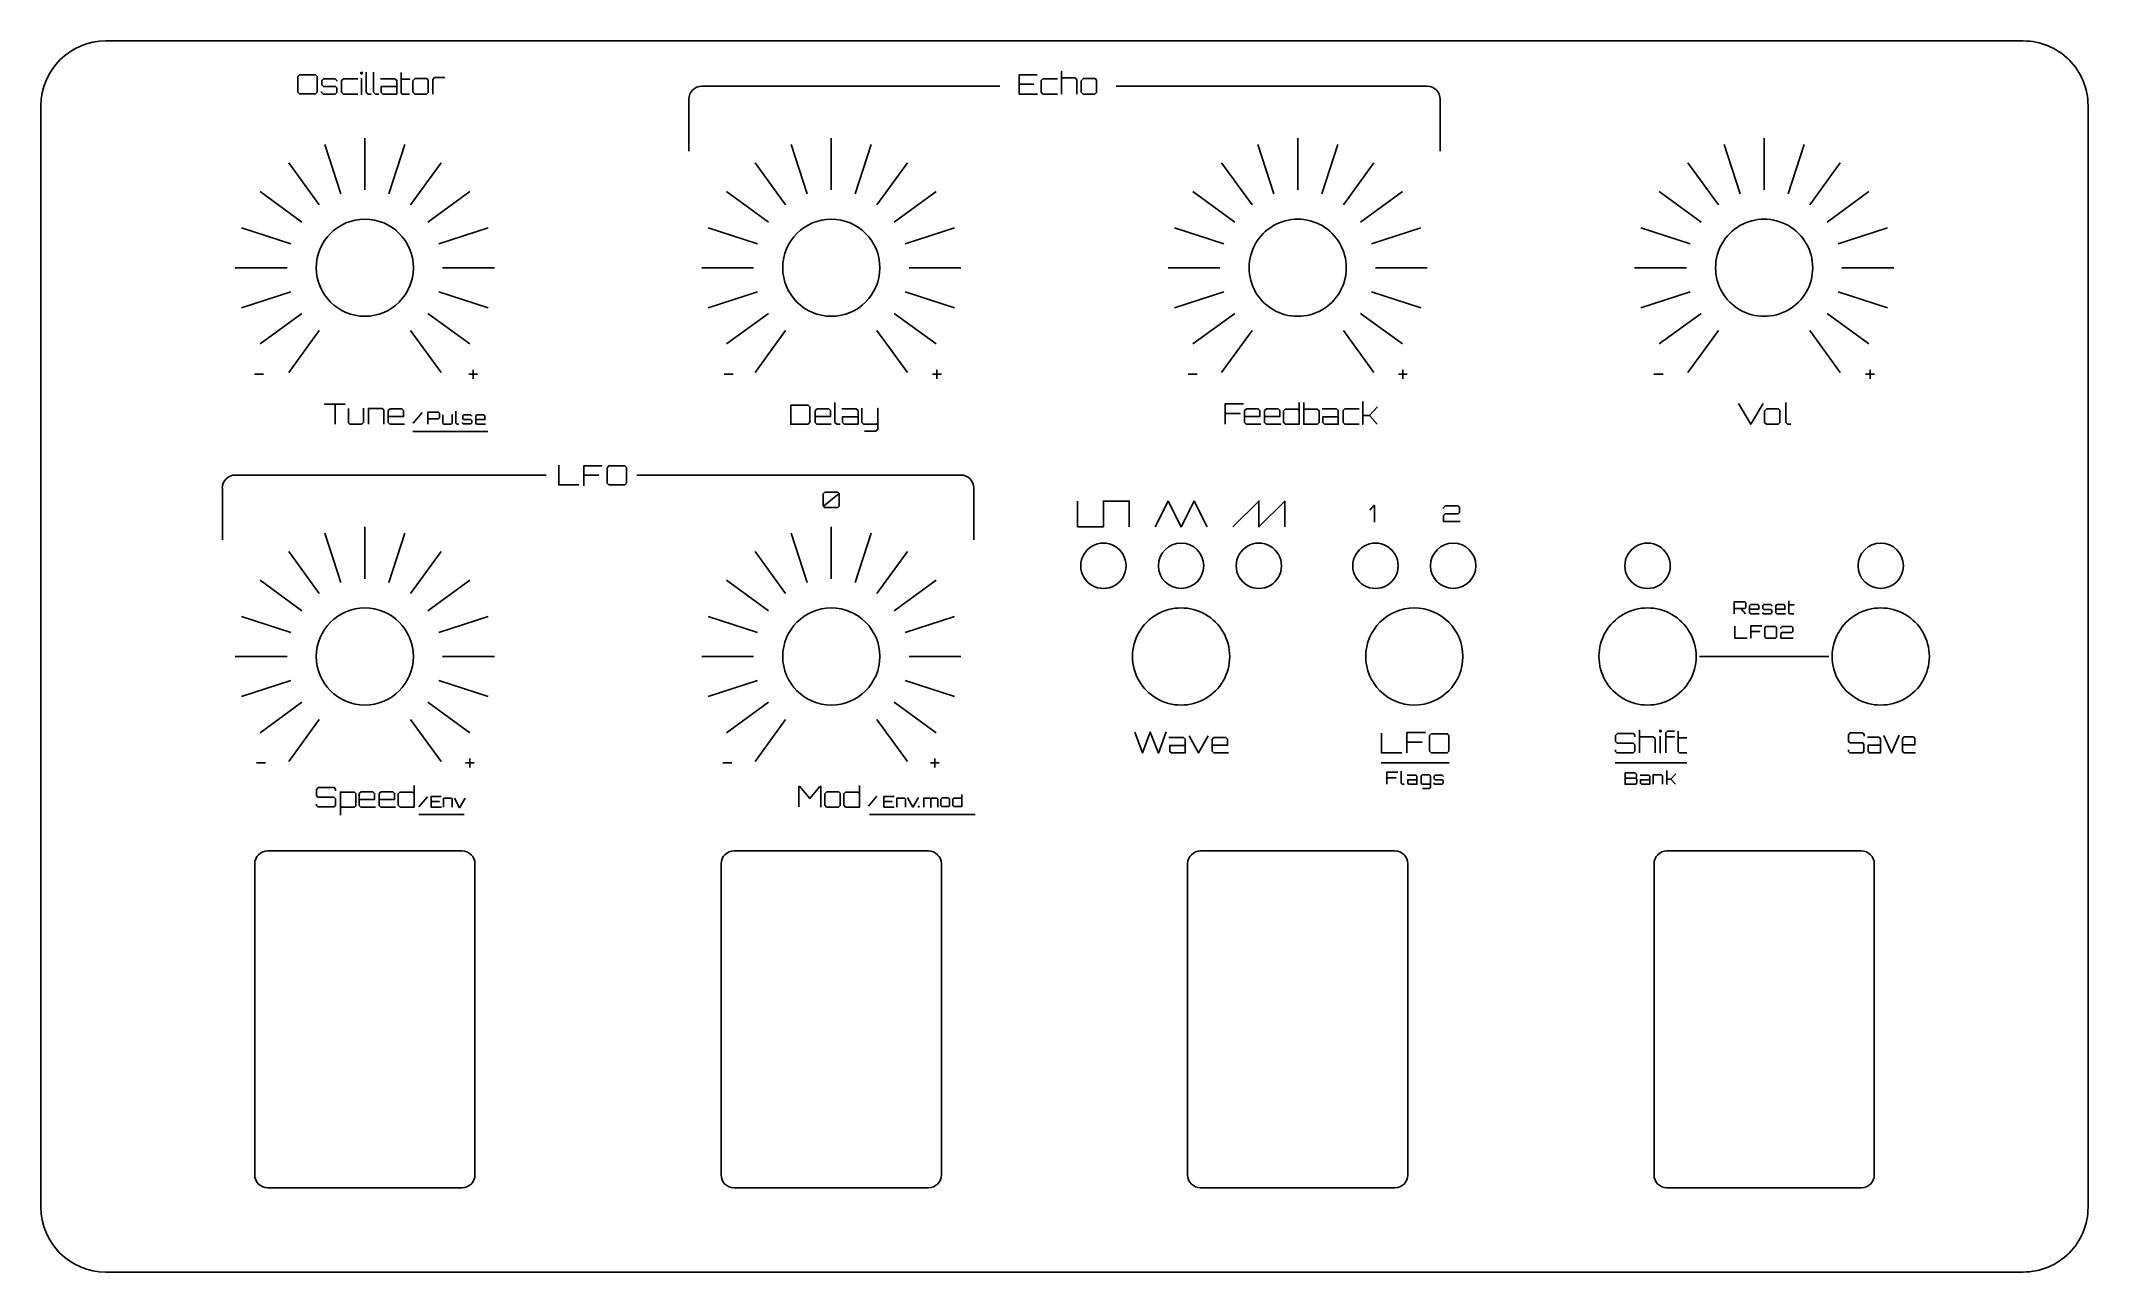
# Model space of a CAD drawing. Extents: x 96 to 693, y 550 to 909.
import ezdxf

# ---------------------------------------------------------------- set-up
doc = ezdxf.new("R2010")
doc.units = 0
doc.layers.get('0').update_dxf_attribs({"linetype": 'CONTINUOUS'})
doc.layers.add('MODELSKETCH_VISIBLE', color=7, linetype='CONTINUOUS')

msp = doc.modelspace()

# ---------------------------------------------------------------- linework, layer by layer
at = {"color": 7}
for points in [[(170.645944, 898.828363), (170.645944, 894.273), (171.15619, 893.796298), (175.795649, 893.796298), (176.268099, 894.273), (176.268099, 898.913404), (175.795649, 899.32916), (171.118394, 899.357507)], [(189.090413, 899.688222), (189.090413, 900.075631), (189.477822, 900.075631), (189.477822, 899.688222)], [(204.265475, 897.609442), (204.265475, 894.302292), (204.766272, 893.766534), (208.224606, 893.766534), (208.697056, 894.242763), (208.697056, 897.81732), (208.2813, 898.261423), (204.860762, 898.261423)], [(399.221061, 897.609412), (399.221061, 894.302262), (399.721858, 893.766504), (403.180192, 893.766504), (403.652642, 894.242733), (403.652642, 897.81729), (403.236886, 898.261393), (399.816348, 898.261393)], [(314.446854, 803.053997), (314.446854, 797.463024), (319.511518, 797.463024), (320.069009, 798.028074), (320.069009, 802.524853), (319.539865, 803.053997)], [(598.556835, 801.306122), (598.556835, 797.998972), (599.057632, 797.463214), (602.515966, 797.463214), (602.988416, 797.939443), (602.988416, 801.514), (602.57266, 801.958103), (599.152122, 801.958103)], [(260.90258, 784.786173), (260.90258, 780.23081), (261.412826, 779.754108), (266.052285, 779.754108), (266.524735, 780.23081), (266.524735, 784.871214), (266.052285, 785.28697), (261.37503, 785.315317)], [(323.965021, 777.168769), (323.965021, 773.569929), (324.395884, 773.164767), (328.160266, 773.164767), (328.606247, 773.593362), (328.606247, 777.259477), (328.228297, 777.637427), (324.441238, 777.637427)], [(598.639748, 738.114563), (598.639748, 735.381538), (598.945874, 735.095537), (601.729345, 735.095537), (602.012795, 735.381538), (602.012795, 738.165584), (601.729345, 738.41502), (598.923198, 738.432027)], [(500.808689, 706.644555), (500.808689, 702.089192), (501.318935, 701.61249), (505.958394, 701.61249), (506.430844, 702.089192), (506.430844, 706.729596), (505.958394, 707.145352), (501.281139, 707.173699)], [(567.962239, 707.772765), (567.962239, 708.160174), (568.349648, 708.160174), (568.349648, 707.772765)], [(557.871489, 695.808078), (560.762679, 695.808078), (561.142502, 695.433924), (561.142502, 694.543891), (560.92708, 694.220758), (558.103918, 694.220758), (557.905503, 694.419173), (557.905503, 694.045019), (558.103918, 694.220758), (560.92708, 694.220758), (561.244544, 693.914632), (561.244544, 692.774596), (560.92708, 692.45288), (557.854482, 692.45288)], [(324.425465, 689.614282), (324.425465, 686.307132), (324.926262, 685.771374), (328.384596, 685.771374), (328.857046, 686.247603), (328.857046, 689.82216), (328.44129, 690.266263), (325.020752, 690.266263)], [(358.25085, 688.0919), (358.25085, 686.225235), (358.533517, 685.922835), (360.485516, 685.922835), (360.752182, 686.191635), (360.752182, 688.209234), (360.517516, 688.4599), (358.58685, 688.4599)], [(351.637842, 686.007102), (351.637842, 685.822035), (351.888509, 685.822035), (351.888509, 686.007102)]]:
    msp.add_lwpolyline(points, close=True, dxfattribs=at)
for points in [[(177.609854, 894.480878), (177.609854, 894.183235), (178.02561, 893.766534), (181.597332, 893.766534), (182.041435, 894.242763), (182.041435, 895.521213), (181.625679, 895.936969), (178.148447, 895.936969), (177.666548, 896.418868), (177.666548, 897.751177), (178.176794, 898.233076), (181.540638, 898.233076), (182.013088, 897.751177), (182.013088, 897.486605)], [(188.173793, 893.766534), (183.95009, 893.766534), (183.439844, 894.302292), (183.439844, 897.72283), (183.95009, 898.233076), (188.173793, 898.233076)], [(189.269944, 893.498182), (189.241597, 893.557711), (189.241597, 898.38426)], [(190.58335, 900.103978), (190.58335, 894.302292), (191.112494, 893.766534), (192.066843, 893.766534)], [(192.78495, 900.103978), (192.78495, 894.302292), (193.314094, 893.766534), (194.268443, 893.766534)], [(194.807019, 898.204729), (199.002375, 898.204729), (199.503172, 897.72283), (199.503172, 893.766534), (195.487347, 893.766534), (195.014897, 894.242763), (195.014897, 895.936969), (199.446478, 895.936969)], [(200.816644, 900.072796), (200.816644, 898.107404), (203.282833, 898.107404), (200.816644, 898.107404), (200.816644, 894.123706), (201.147359, 893.766534), (203.282833, 893.766534)], [(210.067144, 893.766534), (210.067144, 898.020474), (210.57739, 898.559067), (213.582172, 898.559067)], [(375.41953, 896.012995), (288.49013, 896.012995)], [(386.41766, 893.766504), (381.060077, 893.766504), (381.060077, 896.655063), (385.349923, 896.655063), (381.060077, 896.655063), (381.060077, 899.357477), (386.389313, 899.357477)], [(392.257139, 893.766504), (388.033436, 893.766504), (387.52319, 894.302262), (387.52319, 897.7228), (388.033436, 898.233046), (392.257139, 898.233046)], [(393.453382, 893.766529), (393.453382, 900.342088), (393.453382, 898.442839), (397.412513, 898.442839), (397.951106, 897.932593), (397.951106, 893.736293)], [(409.43523, 896.012995), (500.14413, 896.012995)], [(284.71113, 892.232995), (284.71113, 877.114995)], [(503.92313, 892.232995), (503.92313, 877.114995)], [(183.21513, 864.665995), (178.54313, 879.044995)], [(190.22313, 865.775995), (190.22313, 880.893995)], [(190.22313, 865.775995), (190.22313, 880.893995)], [(197.23013, 864.665995), (201.90213, 879.044995)], [(319.27803, 864.665995), (314.60623, 879.044995)], [(326.28563, 865.775995), (326.28563, 880.893995)], [(333.29323, 864.665995), (337.96503, 879.044995)], [(455.34103, 864.665995), (450.66923, 879.044995)], [(462.34863, 865.775995), (462.34863, 880.893995)], [(469.35623, 864.665995), (474.02803, 879.044995)], [(591.40413, 864.665995), (586.73213, 879.044995)], [(598.41113, 865.775995), (598.41113, 880.893995)], [(605.41913, 864.665995), (610.09113, 879.044995)], [(176.89313, 861.444995), (168.00713, 873.675995)], [(203.55213, 861.444995), (212.43813, 873.675995)], [(312.95633, 861.444995), (304.07013, 873.675995)], [(339.61493, 861.444995), (348.50113, 873.675995)], [(449.01933, 861.444995), (440.13313, 873.675995)], [(475.67793, 861.444995), (484.56413, 873.675995)], [(585.08213, 861.444995), (576.19613, 873.675995)], [(611.74113, 861.444995), (620.62713, 873.675995)], [(171.87613, 856.427995), (159.64513, 865.314995)], [(208.56913, 856.427995), (220.80013, 865.314995)], [(307.93943, 856.427995), (295.70863, 865.314995)], [(344.63183, 856.427995), (356.86263, 865.314995)], [(444.00243, 856.427995), (431.77163, 865.314995)], [(480.69483, 856.427995), (492.92563, 865.314995)], [(580.06513, 856.427995), (567.83413, 865.314995)], [(616.75813, 856.427995), (628.98913, 865.314995)], [(168.65513, 850.102995), (154.27713, 854.778995)], [(211.79013, 850.102995), (226.16813, 854.778995)], [(304.71833, 850.102995), (290.34013, 854.778995)], [(347.85293, 850.102995), (362.23103, 854.778995)], [(440.78133, 850.102995), (426.40323, 854.778995)], [(483.91593, 850.102995), (498.29413, 854.778995)], [(576.84413, 850.102995), (562.46613, 854.778995)], [(619.97913, 850.102995), (634.35713, 854.778995)], [(167.54513, 843.102995), (152.42713, 843.102995)], [(212.90013, 843.102995), (228.01813, 843.102995)], [(303.60843, 843.102995), (288.49013, 843.102995)], [(348.96283, 843.102995), (364.08093, 843.102995)], [(439.67143, 843.102995), (424.55333, 843.102995)], [(485.02583, 843.102995), (500.14413, 843.102995)], [(575.73413, 843.102995), (560.61613, 843.102995)], [(621.08913, 843.102995), (636.20713, 843.102995)], [(168.65513, 836.092995), (154.27713, 831.422995)], [(211.79013, 836.092995), (226.16813, 831.422995)], [(304.71833, 836.092995), (290.34013, 831.422995)], [(347.85293, 836.092995), (362.23103, 831.422995)], [(440.78133, 836.092995), (426.40323, 831.422995)], [(483.91593, 836.092995), (498.29413, 831.422995)], [(576.84413, 836.092995), (562.46613, 831.422995)], [(619.97913, 836.092995), (634.35713, 831.422995)], [(171.87613, 829.772995), (159.64513, 820.882995)], [(176.89313, 824.752995), (168.00713, 812.522995)], [(203.55213, 824.752995), (212.43813, 812.522995)], [(208.56913, 829.772995), (220.80013, 820.882995)], [(307.93943, 829.772995), (295.70863, 820.882995)], [(312.95633, 824.752995), (304.07013, 812.522995)], [(339.61493, 824.752995), (348.50113, 812.522995)], [(344.63183, 829.772995), (356.86263, 820.882995)], [(444.00243, 829.772995), (431.77163, 820.882995)], [(449.01933, 824.752995), (440.13313, 812.522995)], [(475.67793, 824.752995), (484.56413, 812.522995)], [(480.69483, 829.772995), (492.92563, 820.882995)], [(580.06513, 829.772995), (567.83413, 820.882995)], [(585.08213, 824.752995), (576.19613, 812.522995)], [(611.74113, 824.752995), (620.62713, 812.522995)], [(616.75813, 829.772995), (628.98913, 820.882995)], [(221.807045, 810.716065), (221.807045, 813.315605)], [(357.082251, 810.716065), (357.082251, 813.315605)], [(492.998291, 810.723245), (492.998291, 813.322785)], [(629.302671, 810.716065), (629.302671, 813.315605)], [(158.013048, 812.023022), (160.654163, 812.023022)], [(220.520503, 812.023016), (223.114752, 812.023016)], [(295.010808, 812.023022), (297.651923, 812.023022)], [(355.795709, 812.023016), (358.389958, 812.023016)], [(430.392698, 812.023022), (433.033813, 812.023022)], [(491.711749, 812.030196), (494.305998, 812.030196)], [(566.266858, 812.023022), (568.907973, 812.023022)], [(628.016129, 812.023016), (630.610378, 812.023016)], [(181.523426, 797.463222), (181.523426, 803.322547), (178.485573, 803.322547), (184.528208, 803.322547)], [(185.41579, 802.079529), (185.41579, 797.880393), (185.831546, 797.46322), (189.374921, 797.46322), (189.875718, 797.998505), (189.875718, 802.136223)], [(191.255847, 797.463222), (191.255847, 802.075279), (195.300019, 802.075279), (195.744122, 801.631176), (195.744122, 797.43393)], [(201.763196, 797.46322), (197.530044, 797.46322), (197.057594, 797.969214), (197.057594, 801.420933), (197.56784, 801.959526), (201.016725, 801.959526), (201.517522, 801.44928), (201.517522, 799.729562), (197.029247, 799.729562)], [(204.353447, 797.766879), (206.97706, 800.836642)], [(208.584407, 797.46302), (208.584407, 800.96136), (211.708026, 800.96136), (211.974469, 800.694917), (211.974469, 799.300343), (211.691019, 799.016893), (208.85085, 799.016893), (208.584407, 799.283336)], [(212.977702, 800.23261), (212.977702, 797.713306), (213.227138, 797.46302), (215.353012, 797.46302), (215.653469, 797.784168), (215.653469, 800.266624)], [(216.75493, 801.265218), (216.75493, 797.784452), (217.072394, 797.46302), (217.644963, 797.46302)], [(218.723603, 797.958172), (218.723603, 797.779598), (218.973039, 797.529595), (221.115921, 797.529595), (221.382364, 797.815313), (221.382364, 798.582328), (221.132928, 798.831764), (219.046736, 798.831764), (218.757617, 799.120883), (218.757617, 799.920212), (219.063743, 800.209331), (221.081907, 800.209331), (221.365357, 799.920212), (221.365357, 799.76148)], [(326.295896, 797.433259), (322.062744, 797.433259), (321.590294, 797.939253), (321.590294, 801.390973), (322.10054, 801.929566), (325.549425, 801.929566), (326.050222, 801.41932), (326.050222, 799.699602), (321.561947, 799.699602)], [(327.36366, 803.800468), (327.36366, 797.998782), (327.892804, 797.463024), (328.847153, 797.463024)], [(329.385729, 801.901219), (333.581085, 801.901219), (334.081882, 801.41932), (334.081882, 797.463024), (330.066057, 797.463024), (329.593607, 797.939253), (329.593607, 799.633459), (334.025188, 799.633459)], [(335.962194, 795.409756), (339.297691, 795.409756), (339.826835, 795.948349), (339.826835, 802.137444), (339.826835, 797.789959), (339.477222, 797.463024), (335.697622, 797.463024), (335.187376, 797.96949), (335.187376, 802.109097)], [(441.165913, 797.46302), (441.165913, 800.619931), (445.512453, 800.619931), (441.165913, 800.619931), (441.165913, 803.360141), (446.523496, 803.360141)], [(451.562346, 797.46302), (447.329194, 797.46302), (446.856744, 797.969014), (446.856744, 801.420733), (447.36699, 801.959326), (450.815875, 801.959326), (451.316672, 801.44908), (451.316672, 799.729362), (446.828397, 799.729362)], [(457.392426, 797.46302), (453.159274, 797.46302), (452.686824, 797.969014), (452.686824, 801.420733), (453.19707, 801.959326), (456.645955, 801.959326), (457.146752, 801.44908), (457.146752, 799.729362), (452.658477, 799.729362)], [(462.80667, 803.772117), (462.80667, 797.46302), (458.724702, 797.46302), (458.189889, 798.02807), (458.189889, 801.334275), (458.696355, 801.835072), (462.324771, 801.835072), (462.768874, 801.419316)], [(464.110577, 803.770698), (464.110577, 797.463018), (468.098055, 797.463018), (468.570505, 797.969012), (468.570505, 801.361203), (468.069708, 801.871449), (464.497986, 801.871449), (464.167271, 801.540734)], [(469.496599, 801.901215), (473.691955, 801.901215), (474.192752, 801.419316), (474.192752, 797.46302), (470.176927, 797.46302), (469.704477, 797.939249), (469.704477, 799.633455), (474.136058, 799.633455)], [(480.306841, 797.46302), (476.083138, 797.46302), (475.572892, 797.998778), (475.572892, 801.419316), (476.083138, 801.929562), (480.306841, 801.929562)], [(481.336124, 804.06976), (481.336124, 797.46302), (481.336124, 799.959445), (483.301516, 799.959445), (485.503133, 802.435083), (483.301516, 799.959445), (485.53148, 797.492312)], [(590.952824, 803.509675), (594.496199, 797.46326), (598.124615, 803.538022)], [(604.735874, 803.800704), (604.735874, 797.999018), (605.265018, 797.46326), (606.219367, 797.46326)], [(204.19812, 795.338435), (226.10583, 795.338435)], [(225.375051, 797.46302), (222.835339, 797.46302), (222.551889, 797.766595), (222.551889, 799.83748), (222.858015, 800.160613), (224.9272, 800.160613), (225.227657, 799.854487), (225.227657, 798.822729), (222.534882, 798.822729)], [(243.13613, 782.622995), (152.42713, 782.622995)], [(246.778987, 785.532644), (246.778987, 779.754108), (252.675162, 779.754108)], [(254.110086, 779.455992), (254.110086, 782.612903), (258.456626, 782.612903), (254.110086, 782.612903), (254.110086, 785.353113), (259.467669, 785.353113)], [(269.59313, 782.622995), (364.08093, 782.622995)], [(148.64813, 778.842995), (148.64813, 763.732995)], [(324.010375, 773.593362), (328.560893, 777.282154)], [(367.86043, 778.842995), (367.86043, 763.732995)], [(398.09666, 767.512995), (398.09666, 775.062995)], [(405.65573, 767.512995), (405.65573, 775.062995), (413.21473, 775.062995), (413.21473, 767.512995)], [(420.77383, 767.512995), (424.55333, 775.062995), (428.33283, 767.512995), (432.11243, 775.062995), (435.89193, 767.512995)], [(443.45103, 767.512995), (451.01003, 775.062995), (451.01003, 767.512995), (458.56913, 775.062995), (458.56913, 767.512995)], [(483.412577, 772.369331), (484.584222, 773.729951), (484.75052, 773.729951), (484.75052, 768.846081)], [(504.921501, 772.860291), (504.921501, 773.147533), (505.397718, 773.62375), (509.116746, 773.62375), (509.54005, 773.17021), (509.54005, 771.718882), (509.116746, 771.288019), (505.375041, 771.288019), (504.921501, 770.834479), (504.921501, 769.121988), (509.729025, 769.121988)], [(183.21513, 751.282995), (178.54313, 765.662995)], [(190.22313, 752.392995), (190.22313, 767.512995)], [(197.23013, 751.282995), (201.90213, 765.662995)], [(319.27803, 751.282995), (314.60623, 765.662995)], [(326.28563, 752.392995), (326.28563, 767.512995)], [(333.29323, 751.282995), (337.96503, 765.662995)], [(398.09666, 767.512995), (405.65573, 767.512995)], [(176.89313, 748.062995), (168.00713, 760.292995)], [(203.55213, 748.062995), (212.43813, 760.292995)], [(312.95633, 748.062995), (304.07013, 760.292995)], [(339.61493, 748.062995), (348.50113, 760.292995)], [(171.87613, 743.042995), (159.64513, 751.932995)], [(208.56913, 743.042995), (220.80013, 751.932995)], [(307.93943, 743.042995), (295.70863, 751.932995)], [(344.63183, 743.042995), (356.86263, 751.932995)], [(168.65513, 736.722995), (154.27713, 741.392995)], [(211.79013, 736.722995), (226.16813, 741.392995)], [(304.71833, 736.722995), (290.34013, 741.392995)], [(347.85293, 736.722995), (362.23103, 741.392995)], [(589.710633, 742.14584), (589.710633, 745.661187), (592.800238, 745.661187), (593.100695, 745.36073), (593.100695, 744.039853), (592.783231, 743.733727), (589.960069, 743.733727), (589.693626, 744.005839), (589.960069, 743.733727), (591.6551, 743.733727), (592.95897, 742.14584)], [(596.998298, 742.145822), (594.458586, 742.145822), (594.175136, 742.449397), (594.175136, 744.520283), (594.481262, 744.843416), (596.550447, 744.843416), (596.850904, 744.53729), (596.850904, 743.505532), (594.158128, 743.505532)], [(598.003402, 742.592256), (598.003402, 742.413683), (598.252838, 742.16368), (600.395716, 742.16368), (600.662159, 742.449397), (600.662159, 743.216413), (600.412723, 743.465849), (598.326535, 743.465849), (598.037416, 743.754968), (598.037416, 744.554297), (598.343542, 744.843416), (600.361702, 744.843416), (600.645152, 744.554297), (600.645152, 744.395565)], [(604.607602, 742.145822), (602.06789, 742.145822), (601.78444, 742.449397), (601.78444, 744.520283), (602.090566, 744.843416), (604.159751, 744.843416), (604.460208, 744.53729), (604.460208, 743.505532), (601.767433, 743.505532)], [(605.612724, 745.982885), (605.612724, 744.803733), (607.092333, 744.803733), (605.612724, 744.803733), (605.612724, 742.413683), (605.811139, 742.199394), (607.092333, 742.199394)], [(589.885742, 738.562414), (589.885742, 735.095537), (593.423198, 735.095537)], [(594.518731, 735.09556), (594.518731, 736.989573), (597.126471, 736.989573), (594.518731, 736.989573), (594.518731, 738.633583), (597.733054, 738.633583)], [(603.306887, 737.899141), (603.306887, 738.114563), (603.664034, 738.47171), (606.453182, 738.47171), (606.770646, 738.13157), (606.770646, 737.043122), (606.453182, 736.719989), (603.647027, 736.719989), (603.306887, 736.379849), (603.306887, 735.095537), (606.912371, 735.095537)], [(167.54513, 729.712995), (152.42713, 729.712995)], [(212.90013, 729.712995), (228.01813, 729.712995)], [(303.60843, 729.712995), (288.49013, 729.712995)], [(348.96283, 729.712995), (364.08093, 729.712995)], [(579.51413, 729.712995), (617.30913, 729.712995)], [(168.65513, 722.702995), (154.27713, 718.032995)], [(211.79013, 722.702995), (226.16813, 718.032995)], [(304.71833, 722.702995), (290.34013, 718.032995)], [(347.85293, 722.702995), (362.23103, 718.032995)], [(171.87613, 716.382995), (159.64513, 707.492995)], [(176.89313, 711.362995), (168.00713, 699.132995)], [(203.55213, 711.362995), (212.43813, 699.132995)], [(208.56913, 716.382995), (220.80013, 707.492995)], [(307.93943, 716.382995), (295.70863, 707.492995)], [(312.95633, 711.362995), (304.07013, 699.132995)], [(339.61493, 711.362995), (348.50113, 699.132995)], [(344.63183, 716.382995), (356.86263, 707.492995)], [(414.859408, 707.629613), (417.089372, 701.61249), (419.319336, 707.686307), (421.728831, 701.523669), (423.962575, 707.714654)], [(424.797824, 706.050689), (428.99318, 706.050689), (429.493977, 705.56879), (429.493977, 701.612494), (425.478152, 701.612494), (425.005702, 702.088723), (425.005702, 703.782929), (429.437283, 703.782929)], [(430.656265, 706.526915), (433.368128, 701.61249), (436.221726, 706.583609)], [(442.136839, 701.61249), (437.903687, 701.61249), (437.431237, 702.118484), (437.431237, 705.570204), (437.941483, 706.108797), (441.390368, 706.108797), (441.891165, 705.598551), (441.891165, 703.878833), (437.40289, 703.878833)], [(486.815846, 707.391026), (486.815846, 701.61249), (492.712022, 701.61249)], [(494.223204, 701.61249), (494.223204, 704.769401), (498.569744, 704.769401), (494.223204, 704.769401), (494.223204, 707.509611), (499.580787, 707.509611)], [(555.083474, 702.446364), (555.083474, 701.999426), (555.470883, 701.61249), (560.204832, 701.61249), (560.648935, 702.058955), (560.648935, 703.989386), (560.204832, 704.442938), (555.527577, 704.442938), (555.083474, 704.915388), (555.083474, 706.701249), (555.622067, 707.239842), (560.261526, 707.239842), (560.705629, 706.795739), (560.705629, 706.31384)], [(562.075734, 701.612489), (562.075734, 708.188048), (562.075734, 706.288799), (566.034865, 706.288799), (566.573458, 705.778553), (566.573458, 701.582252)], [(568.141773, 701.582726), (568.113423, 701.642254), (568.113423, 706.468803)], [(569.719587, 701.61249), (569.719587, 706.251004), (572.214123, 706.251004), (569.719587, 706.251004), (569.719587, 707.479374), (570.220384, 707.980171), (572.251919, 707.980171)], [(573.366632, 707.918752), (573.366632, 705.95336), (575.832821, 705.95336), (573.366632, 705.95336), (573.366632, 701.969662), (573.697347, 701.61249), (575.832821, 701.61249)], [(623.056986, 702.477948), (623.056986, 702.014082), (623.366812, 701.61249), (627.152743, 701.61249), (627.50791, 702.075866), (627.50791, 704.079414), (627.152743, 704.550145), (623.412153, 704.550145), (623.056986, 705.04049), (623.056986, 706.893993), (623.48772, 707.452986), (627.198083, 707.452986), (627.55325, 706.992062), (627.55325, 706.491911)], [(628.593597, 706.218789), (631.948793, 706.218789), (632.3493, 705.718637), (632.3493, 701.61249), (629.137682, 701.61249), (628.759845, 702.106757), (628.759845, 703.865134), (632.303959, 703.865134)], [(633.34554, 706.713056), (635.514326, 701.61249), (637.796464, 706.771898)], [(642.564818, 701.61249), (639.179395, 701.61249), (638.801557, 702.137649), (638.801557, 705.720108), (639.209622, 706.279101), (641.967835, 706.279101), (642.368342, 705.749529), (642.368342, 703.964674), (638.778887, 703.964674)], [(220.830401, 697.367735), (220.830401, 699.967275)], [(356.480761, 697.367735), (356.480761, 699.967275)], [(158.644398, 698.674692), (161.285513, 698.674692)], [(219.543859, 698.674686), (222.138108, 698.674686)], [(294.610198, 698.674692), (297.251313, 698.674692)], [(355.194219, 698.674686), (357.788468, 698.674686)], [(486.69562, 698.674685), (506.51391, 698.674685)], [(488.369644, 692.45286), (488.369644, 694.346873), (490.977384, 694.346873), (488.369644, 694.346873), (488.369644, 695.990883), (491.583967, 695.990883)], [(492.524388, 696.255078), (492.524388, 692.774312), (492.841852, 692.45288), (493.414421, 692.45288)], [(494.305087, 695.115609), (496.822123, 695.115609), (497.12258, 694.82649), (497.12258, 692.45288), (494.713255, 692.45288), (494.429805, 692.738597), (494.429805, 693.755049), (497.088566, 693.755049)], [(498.765298, 691.238864), (500.766453, 691.238864), (501.083917, 691.561997), (501.083917, 694.861355), (500.766453, 695.184488), (498.64058, 695.184488), (498.317448, 694.861355), (498.317448, 692.72074), (498.58389, 692.45288), (500.749446, 692.45288), (501.06691, 692.774596)], [(502.092432, 692.881456), (502.092432, 692.702883), (502.341868, 692.45288), (504.48475, 692.45288), (504.751193, 692.738597), (504.751193, 693.505613), (504.501757, 693.755049), (502.415565, 693.755049), (502.126446, 694.044168), (502.126446, 694.843497), (502.432572, 695.132616), (504.450736, 695.132616), (504.734186, 694.843497), (504.734186, 694.684765)], [(554.97377, 698.674685), (575.82384, 698.674685)], [(562.212649, 695.115609), (564.729686, 695.115609), (565.030143, 694.82649), (565.030143, 692.45288), (562.620818, 692.45288), (562.337368, 692.738597), (562.337368, 693.755049), (564.996129, 693.755049)], [(566.0682, 692.45288), (566.0682, 695.219919), (568.494531, 695.219919), (568.760974, 694.953476), (568.760974, 692.435306)], [(570.038291, 696.416645), (570.038291, 692.45288), (570.038291, 693.95063), (571.217443, 693.95063), (572.53832, 695.435908), (571.217443, 693.95063), (572.555327, 692.470454)], [(176.081214, 686.664772), (176.081214, 686.217835), (176.468623, 685.830898), (181.202572, 685.830898), (181.646675, 686.277363), (181.646675, 688.207794), (181.202572, 688.661346), (176.525317, 688.661346), (176.081214, 689.133796), (176.081214, 690.919657), (176.619807, 691.45825), (181.259266, 691.45825), (181.703369, 691.014147), (181.703369, 690.532248)], [(183.101821, 683.445498), (183.101821, 690.173186), (187.155442, 690.173186), (187.571198, 689.785777), (187.571198, 686.128069), (187.183789, 685.741605), (183.58372, 685.741605), (183.158515, 686.158306)], [(193.316216, 685.771369), (189.083064, 685.771369), (188.610614, 686.277363), (188.610614, 689.729083), (189.12086, 690.267676), (192.569745, 690.267676), (193.070542, 689.75743), (193.070542, 688.037712), (188.582267, 688.037712)], [(199.146216, 685.771369), (194.913064, 685.771369), (194.440614, 686.277363), (194.440614, 689.729083), (194.95086, 690.267676), (198.399745, 690.267676), (198.900542, 689.75743), (198.900542, 688.037712), (194.412267, 688.037712)], [(204.56046, 692.110231), (204.56046, 685.801134), (200.478492, 685.801134), (199.943679, 686.366184), (199.943679, 689.672389), (200.450145, 690.173186), (204.078561, 690.173186), (204.522664, 689.75743)], [(205.99785, 685.905765), (208.466116, 688.793763)], [(212.547128, 685.771365), (209.52313, 685.771365), (209.52313, 687.401764), (211.944461, 687.401764), (209.52313, 687.401764), (209.52313, 688.927096), (212.531128, 688.927096)], [(213.171822, 685.787898), (213.171822, 688.391097), (215.454487, 688.391097), (215.705153, 688.14043), (215.705153, 685.771365)], [(216.344456, 688.393763), (217.875122, 685.619898), (219.485788, 688.425763)], [(316.828209, 685.830899), (316.828209, 691.810226), (317.130577, 691.781879), (320.069216, 688.332994), (322.988957, 691.810226), (323.262978, 691.810226), (323.262978, 685.77137)], [(334.51701, 692.080471), (334.51701, 685.771374), (330.435042, 685.771374), (329.900229, 686.336424), (329.900229, 689.642629), (330.406695, 690.143426), (334.035111, 690.143426), (334.479214, 689.72767)], [(337.139733, 686.057235), (339.607998, 688.945233)], [(344.639272, 685.771368), (341.615274, 685.771368), (341.615274, 687.401767), (344.036606, 687.401767), (341.615274, 687.401767), (341.615274, 688.9271), (344.623272, 688.9271)], [(345.365305, 685.771368), (345.365305, 688.374567), (347.647973, 688.374567), (347.89864, 688.1239), (347.89864, 685.754835)], [(348.554637, 688.545233), (350.085303, 685.771368), (351.695968, 688.577233)], [(353.27998, 685.804968), (353.27998, 688.406567), (355.077312, 688.406567), (355.327979, 688.1719), (355.327979, 685.754835), (355.327979, 688.1719), (355.562645, 688.406567), (357.077311, 688.406567), (357.343978, 688.1399), (357.343978, 685.771368)], [(364.34746, 689.483899), (364.34746, 685.922835), (362.043461, 685.922835), (361.741595, 686.241768), (361.741595, 688.1079), (362.027461, 688.390567), (364.07546, 688.390567), (364.326127, 688.1559)], [(205.96961, 683.651825), (219.21281, 683.651825)], [(337.42652, 683.651805), (368.30297, 683.651805)]]:
    msp.add_lwpolyline(points, dxfattribs=at)
for points in [[(288.49036, 896.012525), (287.487966, 896.012526), (286.526628, 895.614326), (285.817828, 894.905527)], [(502.816432, 894.905527), (502.107632, 895.614326), (501.146294, 896.012526), (500.1439, 896.012525)], [(285.817828, 894.905527), (285.109029, 894.196727), (284.710829, 893.235389), (284.71083, 892.232995)], [(503.92343, 892.232995), (503.923431, 893.235389), (503.525231, 894.196727), (502.816432, 894.905527)], [(152.42737, 782.626705), (151.424976, 782.626706), (150.463638, 782.228506), (149.754838, 781.519707)], [(366.753442, 781.519707), (366.044642, 782.228506), (365.083304, 782.626706), (364.08091, 782.626705)], [(149.754838, 781.519707), (149.046039, 780.810907), (148.647839, 779.849569), (148.64784, 778.847175)], [(367.86044, 778.847175), (367.860441, 779.849569), (367.462241, 780.810907), (366.753442, 781.519707)]]:
    msp.add_open_spline(points, degree=3, dxfattribs=at)
at = {"layer": 'MODELSKETCH_VISIBLE', "color": 7}
for points in [[(114.63213, 909.240995), (674.00213, 909.240995)], [(95.734133, 890.342995), (95.734133, 569.082995)], [(692.90013, 890.342995), (692.90013, 569.082995)], [(158.09713, 578.532995), (158.09713, 669.242995)], [(218.56913, 673.022995), (161.87613, 673.022995)], [(222.34813, 578.532995), (222.34813, 669.242995)], [(294.16013, 669.242995), (294.16013, 578.532995)], [(297.93913, 673.022995), (354.63213, 673.022995)], [(358.41163, 669.242995), (358.41163, 578.532995)], [(430.22263, 669.242995), (430.22263, 578.532995)], [(434.00213, 673.022995), (490.69513, 673.022995)], [(494.47413, 669.242995), (494.47413, 578.532995)], [(566.28613, 669.242995), (566.28613, 578.532995)], [(570.06513, 673.022995), (626.75813, 673.022995)], [(630.53713, 669.242995), (630.53713, 578.532995)], [(218.56913, 574.752995), (161.87613, 574.752995)], [(297.93913, 574.752995), (354.63213, 574.752995)], [(434.00213, 574.752995), (490.69513, 574.752995)], [(570.06513, 574.752995), (626.75813, 574.752995)], [(114.63213, 550.182995), (674.00213, 550.182995)]]:
    msp.add_lwpolyline(points, dxfattribs=at)
for points in [[(204.39587, 843.099145)], [(340.45886, 843.099145)], [(476.52186, 843.099145)], [(612.58485, 843.099145)], [(412.26989, 756.170005)], [(434.94705, 756.170005)], [(457.62422, 756.170005)], [(491.63997, 756.170005)], [(514.31713, 756.170005)], [(571.01005, 756.170005)], [(639.04154, 756.170005)], [(204.39587, 729.713315)], [(340.45886, 729.713315)], [(442.50611, 729.713315)], [(510.5376, 729.713315)], [(578.5691, 729.713315)], [(646.6006, 729.713315)]]:
    msp.add_lwpolyline(points, close=True, dxfattribs=at)
for points in [[(114.63209, 909.240875), (104.195214, 909.240873), (95.734455, 900.780112), (95.734456, 890.343235)], [(687.36482, 903.705885), (683.820825, 907.24988), (679.014136, 909.240876), (674.00217, 909.240875)], [(692.89981, 890.343235), (692.899811, 895.355201), (690.908815, 900.16189), (687.36482, 903.705885)], [(190.222645, 857.261726), (182.399145, 857.261726), (176.055298, 850.922643), (176.04942, 843.099145)], [(204.39587, 843.099145), (204.389992, 850.922643), (198.046145, 857.261726), (190.222645, 857.261726)], [(326.285635, 857.263151), (318.461578, 857.263151), (312.117501, 850.9232), (312.11241, 843.099145)], [(340.45886, 843.099145), (340.453769, 850.9232), (334.109692, 857.263151), (326.285635, 857.263151)], [(455.262016, 855.373521), (450.876804, 852.841717), (448.175402, 848.162752), (448.175402, 843.099145)], [(469.435244, 855.373521), (465.050032, 857.905324), (459.647228, 857.905324), (455.262016, 855.373521)], [(476.52186, 843.099145), (476.521858, 848.162752), (473.820456, 852.841717), (469.435244, 855.373521)], [(591.325005, 855.373521), (586.939793, 852.841718), (584.238391, 848.162752), (584.238391, 843.099145)], [(605.498234, 855.373521), (601.113022, 857.905325), (595.710218, 857.905325), (591.325005, 855.373521)], [(612.58485, 843.099145), (612.584849, 848.162752), (609.883447, 852.841718), (605.498234, 855.373521)], [(176.04942, 843.099145), (176.055298, 835.275647), (182.399145, 828.936564), (190.222645, 828.936564)], [(190.222645, 828.936564), (198.046145, 828.936564), (204.389992, 835.275647), (204.39587, 843.099145)], [(312.11241, 843.099145), (312.117501, 835.27509), (318.461578, 828.935139), (326.285635, 828.935139)], [(326.285635, 828.935139), (334.109692, 828.935139), (340.453769, 835.27509), (340.45886, 843.099145)], [(448.175402, 843.099145), (448.175404, 838.035538), (450.876806, 833.356573), (455.262018, 830.82477)], [(469.435246, 830.82477), (473.820458, 833.356573), (476.52186, 838.035538), (476.52186, 843.099145)], [(584.238391, 843.099145), (584.238392, 838.035538), (586.939794, 833.356572), (591.325006, 830.824769)], [(605.498235, 830.824769), (609.883448, 833.356572), (612.58485, 838.035538), (612.58485, 843.099145)], [(455.262018, 830.82477), (459.64723, 828.292966), (465.050034, 828.292966), (469.435246, 830.82477)], [(591.325006, 830.824769), (595.710219, 828.292965), (601.113023, 828.292965), (605.498235, 830.824769)], [(402.348628, 761.898047), (400.302196, 760.716539), (399.041541, 758.533022), (399.041541, 756.170005)], [(408.962802, 761.898047), (406.916369, 763.079556), (404.395061, 763.079556), (402.348628, 761.898047)], [(412.26989, 756.170005), (412.269888, 758.533022), (411.009234, 760.716539), (408.962802, 761.898047)], [(428.33288, 762.777878), (424.682433, 762.777878), (421.722187, 759.82045), (421.71871, 756.170005)], [(434.94705, 756.170005), (434.943573, 759.82045), (431.983327, 762.777878), (428.33288, 762.777878)], [(447.702958, 761.898047), (445.656526, 760.716539), (444.395871, 758.533022), (444.395871, 756.170005)], [(454.317132, 761.898047), (452.270699, 763.079556), (449.749391, 763.079556), (447.702958, 761.898047)], [(457.62422, 756.170005), (457.624218, 758.533022), (456.363564, 760.716539), (454.317132, 761.898047)], [(481.718708, 761.898047), (479.672276, 760.716539), (478.411621, 758.533022), (478.411621, 756.170005)], [(488.332882, 761.898047), (486.286449, 763.079556), (483.765141, 763.079556), (481.718708, 761.898047)], [(491.63997, 756.170005), (491.639969, 758.533022), (490.379314, 760.716539), (488.332882, 761.898047)], [(507.70296, 762.777878), (504.052513, 762.777878), (501.092267, 759.82045), (501.08879, 756.170005)], [(514.31713, 756.170005), (514.313653, 759.82045), (511.353407, 762.777878), (507.70296, 762.777878)], [(561.088788, 761.898047), (559.042356, 760.716539), (557.781702, 758.533021), (557.781702, 756.170005)], [(567.702961, 761.898047), (565.656529, 763.079555), (563.135221, 763.079555), (561.088788, 761.898047)], [(571.01005, 756.170005), (571.010048, 758.533021), (569.749394, 760.716539), (567.702961, 761.898047)], [(632.42737, 762.777878), (628.776923, 762.777878), (625.816677, 759.82045), (625.8132, 756.170005)], [(639.04154, 756.170005), (639.038063, 759.82045), (636.077817, 762.777878), (632.42737, 762.777878)], [(399.041541, 756.170005), (399.041543, 753.806988), (400.302197, 751.623471), (402.34863, 750.441963)], [(408.962803, 750.441963), (411.009236, 751.623471), (412.26989, 753.806988), (412.26989, 756.170005)], [(421.71871, 756.170005), (421.722187, 752.51956), (424.682433, 749.562132), (428.33288, 749.562132)], [(428.33288, 749.562132), (431.983327, 749.562132), (434.943573, 752.51956), (434.94705, 756.170005)], [(444.395871, 756.170005), (444.395873, 753.806988), (445.656527, 751.623471), (447.70296, 750.441963)], [(454.317133, 750.441963), (456.363566, 751.623471), (457.62422, 753.806988), (457.62422, 756.170005)], [(478.411621, 756.170005), (478.411623, 753.806988), (479.672277, 751.623471), (481.71871, 750.441963)], [(488.332883, 750.441963), (490.379316, 751.623471), (491.63997, 753.806988), (491.63997, 756.170005)], [(501.08879, 756.170005), (501.092267, 752.51956), (504.052513, 749.562132), (507.70296, 749.562132)], [(507.70296, 749.562132), (511.353407, 749.562132), (514.313653, 752.51956), (514.31713, 756.170005)], [(557.781702, 756.170005), (557.781704, 753.806989), (559.042358, 751.623471), (561.08879, 750.441963)], [(567.702963, 750.441963), (569.749396, 751.623471), (571.01005, 753.806989), (571.01005, 756.170005)], [(625.8132, 756.170005), (625.816677, 752.51956), (628.776923, 749.562132), (632.42737, 749.562132)], [(632.42737, 749.562132), (636.077817, 749.562132), (639.038063, 752.51956), (639.04154, 756.170005)], [(402.34863, 750.441963), (404.395062, 749.260454), (406.916371, 749.260454), (408.962803, 750.441963)], [(447.70296, 750.441963), (449.749392, 749.260454), (452.270701, 749.260454), (454.317133, 750.441963)], [(481.71871, 750.441963), (483.765142, 749.260454), (486.286451, 749.260454), (488.332883, 750.441963)], [(561.08879, 750.441963), (563.135223, 749.260455), (565.656531, 749.260455), (567.702963, 750.441963)], [(190.222645, 743.875896), (182.399145, 743.875896), (176.055298, 737.536813), (176.04942, 729.713315)], [(204.39587, 729.713315), (204.389992, 737.536813), (198.046145, 743.875896), (190.222645, 743.875896)], [(326.285635, 743.877321), (318.461578, 743.877321), (312.117501, 737.53737), (312.11241, 729.713315)], [(340.45886, 729.713315), (340.453769, 737.53737), (334.109692, 743.877321), (326.285635, 743.877321)], [(421.246266, 741.987691), (416.861054, 739.455887), (414.159652, 734.776922), (414.159652, 729.713315)], [(435.419494, 741.987691), (431.034282, 744.519494), (425.631478, 744.519494), (421.246266, 741.987691)], [(442.50611, 729.713315), (442.506108, 734.776922), (439.804706, 739.455887), (435.419494, 741.987691)], [(496.364375, 743.877321), (488.540318, 743.877321), (482.196241, 737.53737), (482.19115, 729.713315)], [(510.5376, 729.713315), (510.532509, 737.53737), (504.188432, 743.877321), (496.364375, 743.877321)], [(557.309256, 741.987691), (552.924043, 739.455888), (550.222641, 734.776922), (550.222641, 729.713315)], [(571.482485, 741.987691), (567.097272, 744.519495), (561.694468, 744.519495), (557.309256, 741.987691)], [(578.5691, 729.713315), (578.569099, 734.776922), (575.867697, 739.455888), (571.482485, 741.987691)], [(625.340756, 741.987691), (620.955543, 739.455888), (618.254141, 734.776922), (618.254141, 729.713315)], [(639.513984, 741.987691), (635.128772, 744.519495), (629.725968, 744.519495), (625.340756, 741.987691)], [(646.6006, 729.713315), (646.600599, 734.776922), (643.899197, 739.455888), (639.513984, 741.987691)], [(176.04942, 729.713315), (176.055298, 721.889817), (182.399145, 715.550734), (190.222645, 715.550734)], [(190.222645, 715.550734), (198.046145, 715.550734), (204.389992, 721.889817), (204.39587, 729.713315)], [(312.11241, 729.713315), (312.117501, 721.88926), (318.461578, 715.549309), (326.285635, 715.549309)], [(326.285635, 715.549309), (334.109692, 715.549309), (340.453769, 721.88926), (340.45886, 729.713315)], [(414.159652, 729.713315), (414.159654, 724.649708), (416.861056, 719.970743), (421.246268, 717.43894)], [(435.419496, 717.43894), (439.804708, 719.970743), (442.50611, 724.649708), (442.50611, 729.713315)], [(482.19115, 729.713315), (482.196241, 721.88926), (488.540318, 715.549309), (496.364375, 715.549309)], [(496.364375, 715.549309), (504.188432, 715.549309), (510.532509, 721.88926), (510.5376, 729.713315)], [(550.222641, 729.713315), (550.222642, 724.649708), (552.924044, 719.970742), (557.309257, 717.438939)], [(571.482486, 717.438939), (575.867698, 719.970742), (578.5691, 724.649708), (578.5691, 729.713315)], [(618.254141, 729.713315), (618.254142, 724.649708), (620.955544, 719.970742), (625.340756, 717.438939)], [(639.513985, 717.438939), (643.899198, 719.970742), (646.6006, 724.649708), (646.6006, 729.713315)], [(421.246268, 717.43894), (425.63148, 714.907136), (431.034284, 714.907136), (435.419496, 717.43894)], [(557.309257, 717.438939), (561.694469, 714.907135), (567.097273, 714.907135), (571.482486, 717.438939)], [(625.340756, 717.438939), (629.725969, 714.907135), (635.128773, 714.907135), (639.513985, 717.438939)], [(159.203658, 671.913407), (158.494859, 671.204607), (158.096659, 670.243269), (158.09666, 669.240875)], [(161.87619, 673.020405), (160.873796, 673.020406), (159.912458, 672.622206), (159.203658, 671.913407)], [(221.241632, 671.913407), (220.532832, 672.622206), (219.571494, 673.020406), (218.5691, 673.020405)], [(222.34863, 669.240875), (222.348631, 670.243269), (221.950431, 671.204607), (221.241632, 671.913407)], [(295.266648, 671.913407), (294.557849, 671.204607), (294.159649, 670.243269), (294.15965, 669.240875)], [(297.93918, 673.020405), (296.936786, 673.020406), (295.975448, 672.622206), (295.266648, 671.913407)], [(357.304622, 671.913407), (356.595822, 672.622206), (355.634484, 673.020406), (354.63209, 673.020405)], [(358.41162, 669.240875), (358.411621, 670.243269), (358.013421, 671.204607), (357.304622, 671.913407)], [(431.329638, 671.913407), (430.620839, 671.204607), (430.222639, 670.243269), (430.22264, 669.240875)], [(434.00217, 673.020405), (432.999776, 673.020406), (432.038438, 672.622206), (431.329638, 671.913407)], [(494.47461, 669.240875), (494.474611, 671.328248), (492.782463, 673.020401), (490.69509, 673.020405)], [(570.06516, 673.020405), (567.977787, 673.020401), (566.285639, 671.328248), (566.28564, 669.240875)], [(630.5376, 669.240875), (630.537601, 671.328248), (628.845453, 673.020401), (626.75808, 673.020405)], [(158.09666, 578.532215), (158.096659, 577.529821), (158.494859, 576.568483), (159.203658, 575.859683)], [(159.203658, 575.859683), (159.912458, 575.150884), (160.873796, 574.752685), (161.87619, 574.752685)], [(218.5691, 574.752685), (219.571494, 574.752685), (220.532832, 575.150884), (221.241632, 575.859683)], [(221.241632, 575.859683), (221.950431, 576.568483), (222.348631, 577.529821), (222.34863, 578.532215)], [(294.15965, 578.532215), (294.159649, 577.529821), (294.557849, 576.568483), (295.266648, 575.859683)], [(295.266648, 575.859683), (295.975448, 575.150884), (296.936786, 574.752685), (297.93918, 574.752685)], [(354.63209, 574.752685), (355.634484, 574.752685), (356.595822, 575.150884), (357.304622, 575.859683)], [(357.304622, 575.859683), (358.013421, 576.568483), (358.411621, 577.529821), (358.41162, 578.532215)], [(430.22264, 578.532215), (430.222639, 577.529821), (430.620839, 576.568483), (431.329638, 575.859683)], [(431.329638, 575.859683), (432.038438, 575.150884), (432.999776, 574.752685), (434.00217, 574.752685)], [(490.69509, 574.752685), (492.782463, 574.752689), (494.474611, 576.444842), (494.47461, 578.532215)], [(566.28564, 578.532215), (566.285639, 576.444842), (567.977787, 574.752689), (570.06516, 574.752685)], [(626.75808, 574.752685), (628.845453, 574.752689), (630.537601, 576.444842), (630.5376, 578.532215)], [(95.734456, 569.083395), (95.734455, 558.646519), (104.195214, 550.185757), (114.63209, 550.185755)], [(687.36482, 555.720745), (690.908815, 559.26474), (692.899811, 564.071429), (692.89981, 569.083395)], [(674.00217, 550.185755), (679.014136, 550.185755), (683.820825, 552.17675), (687.36482, 555.720745)]]:
    msp.add_open_spline(points, degree=3, dxfattribs=at)

doc.saveas('drawing.dxf')
